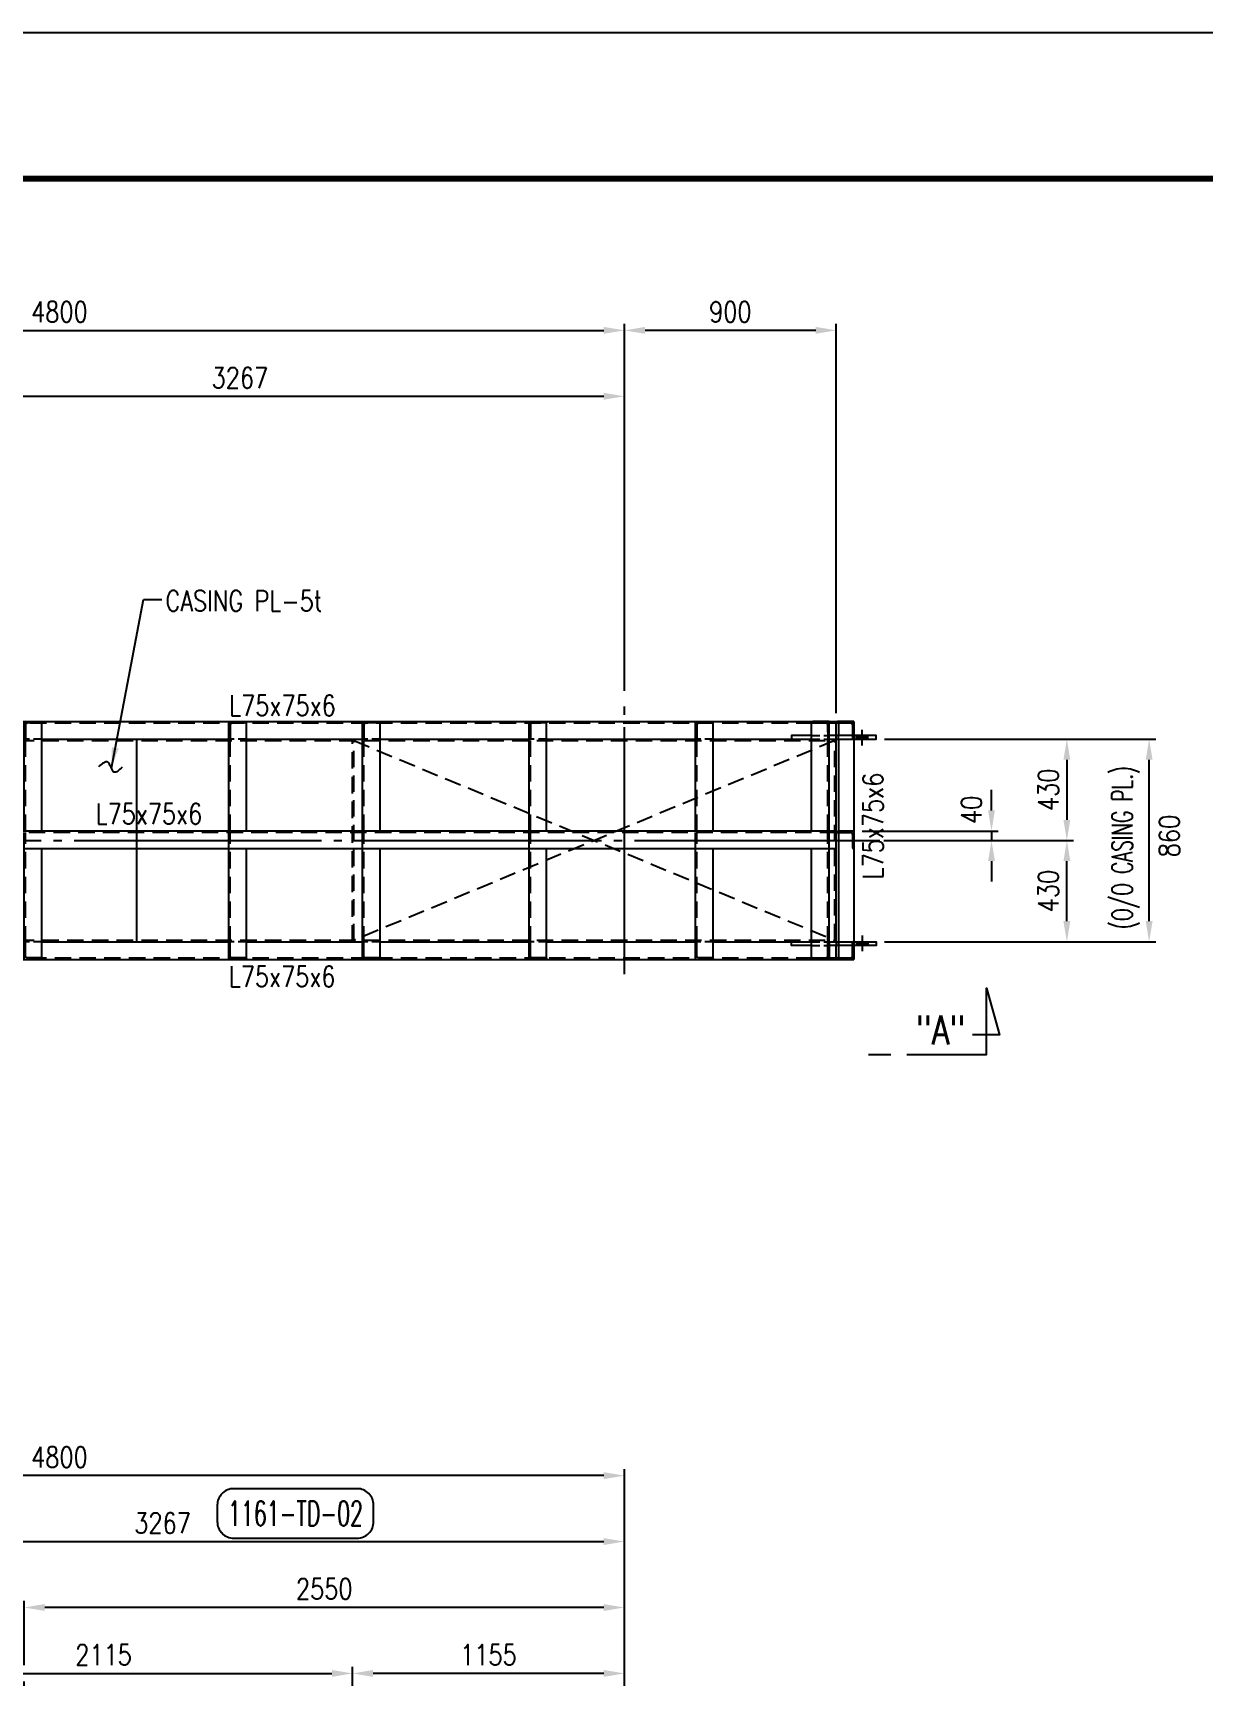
# Model space of a CAD drawing. Header units: millimetres. Extents: x 0 to 134087, y -49114 to 20834.
# Drawn here: x 13051 to 18022, y 13841 to 20820 of the extents above; entities that cross this region are included whole.
import ezdxf
from ezdxf.enums import TextEntityAlignment as Align

# ---------------------------------------------------------------- set-up
doc = ezdxf.new("R2010")
doc.units = ezdxf.units.MM
doc.header["$LTSCALE"] = 35
doc.linetypes.add('JNK-CENTER', pattern=[34, 30, -1.5, 1, -1.5])
doc.linetypes.add('JNK-HIDDEN', pattern=[3, 2, -1])
for name, color, linetype in [('CEN-R', 1, 'JNK-CENTER'), ('CON-C', 4, 'Continuous'), ('CON-G', 3, 'Continuous'), ('CON-W', 7, 'Continuous'), ('CON-Y', 2, 'Continuous'), ('Dim-W', 7, 'Continuous'), ('HID-Y', 2, 'JNK-HIDDEN'), ('STL-OBJT', 7, 'Continuous'), ('TXTT-C', 4, 'Continuous')]:
    doc.layers.add(name, color=color, linetype=linetype)
doc.styles.add('SIMPLEX', font='simplex.shx', dxfattribs={"width": 0.8})
doc.dimstyles.new('DIM35', dxfattribs={"dimscale": 35, "dimtxt": 2.5, "dimasz": 2.5, "dimexe": 0.8, "dimexo": 1, "dimgap": 1, "dimtad": 1, "dimdec": 1, "dimdsep": 46, "dimtxsty": 'SIMPLEX', "dimcen": 0, "dimclrd": 7, "dimclre": 7, "dimclrt": 2, "dimadec": 1, "dimazin": 2, "dimtfac": 1, "dimtdec": 1, "dimtix": 1, "dimtmove": 2, "dimatfit": 2, "dimfxl": 1, "dimtfill": 1, "dimarcsym": 1})

# ---------------------------------------------------------------- blocks, each defined once
blk = doc.blocks.new('TITLE')
at = {"color": 7}
blk.add_line((841, 594.85), (0, 594.85), dxfattribs=at)
at = {"color": 7, "const_width": 0.707}
blk.add_lwpolyline([(823.32, 577.17), (27.94, 577.17)], dxfattribs=at)
blk = doc.blocks.new('*D100')
at = {"layer": 'DEFPOINTS', "color": 0, "transparency": 16777216}
for p in [(16633.7, 17820), (16630.8, 17390), (17443.1, 17390)]:
    blk.add_point(p, dxfattribs=at)
at = {"layer": 'Dim-W', "color": 7, "linetype": 'ByBlock', "lineweight": -2, "transparency": 16777216}
for p, q in [((16668.7, 17820), (17471.1, 17820)), ((17443.1, 17732.5), (17443.1, 17477.5)), ((16665.8, 17390), (17471.1, 17390))]:
    blk.add_line(p, q, dxfattribs=at)
at = {"layer": 'Dim-W', "color": 7, "transparency": 16777216}
for points in [[(17428.5, 17732.5), (17457.7, 17732.5), (17443.1, 17820)], [(17428.5, 17477.5), (17457.7, 17477.5), (17443.1, 17390)]]:
    blk.add_solid(points, dxfattribs=at)
at = {"layer": 'Dim-W', "color": 2, "transparency": 16777216, "insert": (17364.4, 17605), "char_height": 87.5, "attachment_point": 5, "rotation": 90, "style": 'SIMPLEX', "bg_fill": 3, "box_fill_scale": 1.1, "bg_fill_color": 256, "bg_fill_true_color": 13158600, "bg_fill_transparency": 0}
blk.add_mtext('430', dxfattribs=at)
blk = doc.blocks.new('*D101')
at = {"layer": 'DEFPOINTS', "color": 0, "transparency": 16777216}
for p in [(16630.8, 17390), (17443.1, 17390), (16633.7, 16960)]:
    blk.add_point(p, dxfattribs=at)
at = {"layer": 'Dim-W', "color": 7, "linetype": 'ByBlock', "lineweight": -2, "transparency": 16777216}
for p, q in [((16665.8, 17390), (17471.1, 17390)), ((17443.1, 17047.5), (17443.1, 17302.5)), ((16668.7, 16960), (17471.1, 16960))]:
    blk.add_line(p, q, dxfattribs=at)
at = {"layer": 'Dim-W', "color": 7, "transparency": 16777216}
for points in [[(17428.5, 17302.5), (17457.7, 17302.5), (17443.1, 17390)], [(17428.5, 17047.5), (17457.7, 17047.5), (17443.1, 16960)]]:
    blk.add_solid(points, dxfattribs=at)
at = {"layer": 'Dim-W', "color": 2, "transparency": 16777216, "insert": (17364.4, 17175), "char_height": 87.5, "attachment_point": 5, "rotation": 90, "style": 'SIMPLEX', "bg_fill": 3, "box_fill_scale": 1.1, "bg_fill_color": 256, "bg_fill_true_color": 13158600, "bg_fill_transparency": 0}
blk.add_mtext('430', dxfattribs=at)
blk = doc.blocks.new('*D102')
at = {"layer": 'DEFPOINTS', "color": 0, "transparency": 16777216}
for p in [(16633.7, 17820), (17792.6, 17820), (16633.7, 16960)]:
    blk.add_point(p, dxfattribs=at)
at = {"layer": 'Dim-W', "color": 7, "linetype": 'ByBlock', "lineweight": -2, "transparency": 16777216}
for p, q in [((16668.7, 17820), (17820.6, 17820)), ((17792.6, 17047.5), (17792.6, 17732.5)), ((16668.7, 16960), (17820.6, 16960))]:
    blk.add_line(p, q, dxfattribs=at)
at = {"layer": 'Dim-W', "color": 7, "transparency": 16777216}
for points in [[(17778, 17732.5), (17807.2, 17732.5), (17792.6, 17820)], [(17778, 17047.5), (17807.2, 17047.5), (17792.6, 16960)]]:
    blk.add_solid(points, dxfattribs=at)
at = {"layer": 'Dim-W', "color": 2, "transparency": 16777216, "insert": (17878.4, 17408.8), "char_height": 87.5, "attachment_point": 5, "rotation": 90, "style": 'SIMPLEX', "bg_fill": 3, "box_fill_scale": 1.1, "bg_fill_color": 256, "bg_fill_true_color": 13158600, "bg_fill_transparency": 0}
blk.add_mtext('860 ', dxfattribs=at)
blk = doc.blocks.new('*D104')
at = {"layer": 'DEFPOINTS', "color": 0, "transparency": 16777216}
for p in [(15563.7, 19556.4), (10763.7, 19013.4), (15563.7, 17989.8)]:
    blk.add_point(p, dxfattribs=at)
at = {"layer": 'Dim-W', "color": 7, "linetype": 'ByBlock', "lineweight": -2, "transparency": 16777216}
for p, q in [((10763.7, 19048.4), (10763.7, 19584.4)), ((10851.2, 19556.4), (15476.2, 19556.4)), ((15563.7, 18024.8), (15563.7, 19584.4))]:
    blk.add_line(p, q, dxfattribs=at)
at = {"layer": 'Dim-W', "color": 7, "transparency": 16777216}
for points in [[(10851.2, 19571), (10851.2, 19541.8), (10763.7, 19556.4)], [(15476.2, 19571), (15476.2, 19541.8), (15563.7, 19556.4)]]:
    blk.add_solid(points, dxfattribs=at)
at = {"layer": 'Dim-W', "color": 2, "transparency": 16777216, "insert": (13163.7, 19635.2), "char_height": 87.5, "attachment_point": 5, "style": 'SIMPLEX', "bg_fill": 3, "box_fill_scale": 1.1, "bg_fill_color": 256, "bg_fill_true_color": 13158600, "bg_fill_transparency": 0}
blk.add_mtext('4800', dxfattribs=at)
blk = doc.blocks.new('*D105')
at = {"layer": 'DEFPOINTS', "color": 0, "transparency": 16777216}
for p in [(15563.7, 19276.4), (15563.7, 17989.8), (12296.7, 17895)]:
    blk.add_point(p, dxfattribs=at)
at = {"layer": 'Dim-W', "color": 7, "linetype": 'ByBlock', "lineweight": -2, "transparency": 16777216}
for p, q in [((12296.7, 17930), (12296.7, 19304.4)), ((12384.2, 19276.4), (15476.2, 19276.4)), ((15563.7, 18024.8), (15563.7, 19304.4))]:
    blk.add_line(p, q, dxfattribs=at)
at = {"layer": 'Dim-W', "color": 7, "transparency": 16777216}
for points in [[(12384.2, 19291), (12384.2, 19261.8), (12296.7, 19276.4)], [(15476.2, 19291), (15476.2, 19261.8), (15563.7, 19276.4)]]:
    blk.add_solid(points, dxfattribs=at)
at = {"layer": 'Dim-W', "color": 2, "transparency": 16777216, "insert": (13930.2, 19355.2), "char_height": 87.5, "attachment_point": 5, "style": 'SIMPLEX', "bg_fill": 3, "box_fill_scale": 1.1, "bg_fill_color": 256, "bg_fill_true_color": 13158600, "bg_fill_transparency": 0}
blk.add_mtext('3267', dxfattribs=at)
blk = doc.blocks.new('SECMARK2')
at = {"layer": 'TXTT-C'}
blk.add_line((0, 0), (-2.72, 0), dxfattribs=at)
blk.add_lwpolyline([(-4.67, 0), (-14.32, 0), (-14.32, 8.05), (-15.93, 2.38), (-12.63, 2.38)], dxfattribs=at)
at = {"layer": 'TXTT-C', "style": 'SIMPLEX', "width": 1.17}
blk.add_attdef('TAG', text='', height=3.5, dxfattribs=at).set_placement((-7.82, 1.36), align=Align.CENTER)
blk = doc.blocks.new('A$C47A41779')
at = {"layer": 'CON-G'}
for p, q in [((-75, -965), (-75, -500)), ((0, -965), (0, -500)), ((-75, -1510), (-75, -1040)), ((0, -1510), (0, -1040))]:
    blk.add_line(p, q, dxfattribs=at)
at = {"layer": 'HID-Y'}
for p, q in [((-6, -965), (-6, -500)), ((-6, -1439), (-6, -971)), ((0, -1040), (0, -971))]:
    blk.add_line(p, q, dxfattribs=at)
at = {"layer": 'HID-Y', "ltscale": 0.5}
for p, q in [((-75, -575), (0, -575)), ((-75, -1435), (0, -1435))]:
    blk.add_line(p, q, dxfattribs=at)
at = {"layer": 'HID-Y'}
for points in [[(0, -500), (-75, -500), (-75, -502, 0.414214), (-71, -506), (-14.5, -506, -0.414214), (-6, -514.5), (-6, -571, 0.414214), (-2, -575), (0, -575)], [(0, -1510), (-75, -1510), (-75, -1508, -0.414214), (-71, -1504), (-14.5, -1504, 0.414214), (-6, -1495.5), (-6, -1439, -0.414214), (-2, -1435), (0, -1435)]]:
    blk.add_lwpolyline(points, format="xyb", close=True, dxfattribs=at)
blk = doc.blocks.new('*D103')
at = {"layer": 'DEFPOINTS', "color": 0, "transparency": 16777216}
for p in [(15563.7, 19556.4), (15563.7, 17989.8), (16463.7, 17895)]:
    blk.add_point(p, dxfattribs=at)
at = {"layer": 'Dim-W', "color": 7, "linetype": 'ByBlock', "lineweight": -2, "transparency": 16777216}
for p, q in [((15563.7, 18024.8), (15563.7, 19584.4)), ((16376.2, 19556.4), (15651.2, 19556.4)), ((16463.7, 17930), (16463.7, 19584.4))]:
    blk.add_line(p, q, dxfattribs=at)
at = {"layer": 'Dim-W', "color": 7, "transparency": 16777216}
for points in [[(15651.2, 19571), (15651.2, 19541.8), (15563.7, 19556.4)], [(16376.2, 19571), (16376.2, 19541.8), (16463.7, 19556.4)]]:
    blk.add_solid(points, dxfattribs=at)
at = {"layer": 'Dim-W', "color": 2, "transparency": 16777216, "insert": (16013.7, 19635.2), "char_height": 87.5, "attachment_point": 5, "style": 'SIMPLEX', "bg_fill": 3, "box_fill_scale": 1.1, "bg_fill_color": 256, "bg_fill_true_color": 13158600, "bg_fill_transparency": 0}
blk.add_mtext('900', dxfattribs=at)
blk = doc.blocks.new('DUCT-TAG')
at = {"layer": 'CON-G'}
blk.add_lwpolyline([(-9.49, -1), (-9.49, 1, -0.414214), (-7.49, 3), (7.49, 3, -0.414214), (9.49, 1), (9.49, -1, -0.414214), (7.49, -3), (-7.49, -3, -0.414214)], format="xyb", close=True, dxfattribs=at)
at = {"layer": 'CON-G', "style": 'SIMPLEX', "width": 1.246304}
blk.add_attdef('NAME', text='', height=3, dxfattribs=at).set_placement((-8.19, -1.5), (8.19, -1.5), align=Align.FIT)
at = {"layer": 'CON-Y', "style": 'SIMPLEX'}
blk.add_attdef('ELEVATION', text='', height=2, dxfattribs=at).set_placement((0, -6.02), align=Align.CENTER)
blk = doc.blocks.new('*D138')
at = {"layer": 'DEFPOINTS', "color": 0, "ltscale": 0.5, "transparency": 16777216}
for p in [(16538.7, 17430), (16665.8, 17390), (17123, 17390)]:
    blk.add_point(p, dxfattribs=at)
at = {"layer": 'Dim-W', "color": 7, "linetype": 'ByBlock', "lineweight": -2, "ltscale": 0.5, "transparency": 16777216}
for p, q in [((17123, 17517.5), (17123, 17605)), ((16573.7, 17430), (17151, 17430)), ((16700.8, 17390), (17151, 17390)), ((17123, 17302.5), (17123, 17215))]:
    blk.add_line(p, q, dxfattribs=at)
at = {"layer": 'Dim-W', "color": 7, "ltscale": 0.5, "transparency": 16777216}
blk.add_solid([(17108.5, 17302.5), (17137.6, 17302.5), (17123, 17390)], dxfattribs=at)
at = {"layer": 'Dim-W', "color": 2, "ltscale": 0.5, "transparency": 16777216, "insert": (17037.4, 17519.9), "char_height": 87.5, "attachment_point": 5, "rotation": 90, "style": 'SIMPLEX', "bg_fill": 3, "box_fill_scale": 1.1, "bg_fill_color": 256, "bg_fill_true_color": 13158600, "bg_fill_transparency": 0}
blk.add_mtext('40', dxfattribs=at)
at = {"layer": 'Dim-W', "color": 7, "linetype": 'ByBlock', "lineweight": -2, "ltscale": 0.5, "transparency": 16777216}
blk.add_line((17123, 17430), (17123, 17390), dxfattribs=at)
at = {"layer": 'Dim-W', "color": 7, "ltscale": 0.5, "transparency": 16777216}
blk.add_solid([(17108.5, 17517.5), (17137.6, 17517.5), (17123, 17430)], dxfattribs=at)
blk = doc.blocks.new('*D190')
at = {"layer": 'DEFPOINTS', "color": 0, "ltscale": 0.5, "transparency": 16777216}
for p in [(13013.7, 14132.2), (13013.7, 11518.4), (15563.7, 8950.4)]:
    blk.add_point(p, dxfattribs=at)
at = {"layer": 'Dim-W', "color": 7, "linetype": 'ByBlock', "lineweight": -2, "ltscale": 0.5, "transparency": 16777216}
for p, q in [((13013.7, 13887.2), (13013.7, 14160.2)), ((15476.2, 14132.2), (13101.2, 14132.2)), ((15563.7, 12231), (15563.7, 14160.2)), ((13013.7, 11553.4), (13013.7, 13817.2)), ((15563.7, 11844), (15563.7, 12147.2)), ((15563.7, 8985.4), (15563.7, 11755.4))]:
    blk.add_line(p, q, dxfattribs=at)
at = {"layer": 'Dim-W', "color": 7, "ltscale": 0.5, "transparency": 16777216}
for points in [[(13101.2, 14146.8), (13101.2, 14117.7), (13013.7, 14132.2)], [(15476.2, 14146.8), (15476.2, 14117.7), (15563.7, 14132.2)]]:
    blk.add_solid(points, dxfattribs=at)
at = {"layer": 'Dim-W', "color": 2, "ltscale": 0.5, "transparency": 16777216, "insert": (14288.7, 14211), "char_height": 87.5, "attachment_point": 5, "style": 'SIMPLEX', "bg_fill": 3, "box_fill_scale": 1.1, "bg_fill_color": 256, "bg_fill_true_color": 13158600, "bg_fill_transparency": 0}
blk.add_mtext('2550', dxfattribs=at)
blk = doc.blocks.new('*D192')
at = {"layer": 'DEFPOINTS', "color": 0, "transparency": 16777216}
for p in [(15563.7, 14412.2), (12296.7, 12751.8), (15563.7, 8950.4)]:
    blk.add_point(p, dxfattribs=at)
at = {"layer": 'Dim-W', "color": 7, "linetype": 'ByBlock', "lineweight": -2, "transparency": 16777216}
for p, q in [((12296.7, 12786.8), (12296.7, 14440.2)), ((12384.2, 14412.2), (15476.2, 14412.2)), ((15563.7, 12231), (15563.7, 14440.2)), ((15563.7, 11844), (15563.7, 12147.2)), ((15563.7, 8985.4), (15563.7, 11755.4))]:
    blk.add_line(p, q, dxfattribs=at)
at = {"layer": 'Dim-W', "color": 7, "transparency": 16777216}
for points in [[(12384.2, 14426.8), (12384.2, 14397.7), (12296.7, 14412.2)], [(15476.2, 14426.8), (15476.2, 14397.7), (15563.7, 14412.2)]]:
    blk.add_solid(points, dxfattribs=at)
at = {"layer": 'Dim-W', "color": 2, "transparency": 16777216, "insert": (13601.7, 14491), "char_height": 87.5, "attachment_point": 5, "style": 'SIMPLEX', "bg_fill": 3, "box_fill_scale": 1.1, "bg_fill_color": 256, "bg_fill_true_color": 13158600, "bg_fill_transparency": 0}
blk.add_mtext('3267', dxfattribs=at)
blk = doc.blocks.new('*D193')
at = {"layer": 'DEFPOINTS', "color": 0, "transparency": 16777216}
for p in [(10763.7, 14692.2), (10763.7, 13554.3), (15563.7, 8950.4)]:
    blk.add_point(p, dxfattribs=at)
at = {"layer": 'Dim-W', "color": 7, "linetype": 'ByBlock', "lineweight": -2, "transparency": 16777216}
for p, q in [((10763.7, 13589.3), (10763.7, 14720.2)), ((15476.2, 14692.2), (10851.2, 14692.2)), ((15563.7, 12231), (15563.7, 14720.2)), ((15563.7, 11844), (15563.7, 12147.2)), ((15563.7, 8985.4), (15563.7, 11755.4))]:
    blk.add_line(p, q, dxfattribs=at)
at = {"layer": 'Dim-W', "color": 7, "transparency": 16777216}
for points in [[(10851.2, 14706.8), (10851.2, 14677.7), (10763.7, 14692.2)], [(15476.2, 14706.8), (15476.2, 14677.7), (15563.7, 14692.2)]]:
    blk.add_solid(points, dxfattribs=at)
at = {"layer": 'Dim-W', "color": 2, "transparency": 16777216, "insert": (13163.7, 14771), "char_height": 87.5, "attachment_point": 5, "style": 'SIMPLEX', "bg_fill": 3, "box_fill_scale": 1.1, "bg_fill_color": 256, "bg_fill_true_color": 13158600, "bg_fill_transparency": 0}
blk.add_mtext('4800', dxfattribs=at)
blk = doc.blocks.new('*D195')
at = {"layer": 'DEFPOINTS', "color": 0, "transparency": 16777216}
for p in [(14408.7, 13852.2), (12293.7, 12751.8), (14408.7, 8464.1)]:
    blk.add_point(p, dxfattribs=at)
at = {"layer": 'Dim-W', "color": 7, "linetype": 'ByBlock', "lineweight": -2, "transparency": 16777216}
for p, q in [((12293.7, 12786.8), (12293.7, 13880.2)), ((12381.2, 13852.2), (14321.2, 13852.2)), ((14408.7, 13401.3), (14408.7, 13880.2)), ((14408.7, 13020.4), (14408.7, 13301.5)), ((14408.7, 10158.6), (14408.7, 12885.9)), ((14408.7, 8499.1), (14408.7, 9471.6))]:
    blk.add_line(p, q, dxfattribs=at)
at = {"layer": 'Dim-W', "color": 7, "transparency": 16777216}
for points in [[(12381.2, 13866.8), (12381.2, 13837.7), (12293.7, 13852.2)], [(14321.2, 13866.8), (14321.2, 13837.7), (14408.7, 13852.2)]]:
    blk.add_solid(points, dxfattribs=at)
at = {"layer": 'Dim-W', "color": 2, "transparency": 16777216, "insert": (13351.2, 13931), "char_height": 87.5, "attachment_point": 5, "style": 'SIMPLEX', "bg_fill": 3, "box_fill_scale": 1.1, "bg_fill_color": 256, "bg_fill_true_color": 13158600, "bg_fill_transparency": 0}
blk.add_mtext('2115', dxfattribs=at)
blk = doc.blocks.new('*D186')
at = {"layer": 'DEFPOINTS', "color": 0, "ltscale": 0.5, "transparency": 16777216}
for p in [(14408.7, 13852.2), (15563.7, 8985.4), (14408.7, 8499.1)]:
    blk.add_point(p, dxfattribs=at)
at = {"layer": 'Dim-W', "color": 7, "linetype": 'ByBlock', "lineweight": -2, "ltscale": 0.5, "transparency": 16777216}
for p, q in [((14408.7, 8534.1), (14408.7, 13880.2)), ((15476.2, 13852.2), (14496.2, 13852.2)), ((15563.7, 9020.4), (15563.7, 13880.2))]:
    blk.add_line(p, q, dxfattribs=at)
at = {"layer": 'Dim-W', "color": 7, "ltscale": 0.5, "transparency": 16777216}
for points in [[(14496.2, 13866.8), (14496.2, 13837.7), (14408.7, 13852.2)], [(15476.2, 13866.8), (15476.2, 13837.7), (15563.7, 13852.2)]]:
    blk.add_solid(points, dxfattribs=at)
at = {"layer": 'Dim-W', "color": 2, "ltscale": 0.5, "transparency": 16777216, "insert": (14986.2, 13931), "char_height": 87.5, "attachment_point": 5, "style": 'SIMPLEX', "bg_fill": 3, "box_fill_scale": 1.1, "bg_fill_color": 256, "bg_fill_true_color": 13158600, "bg_fill_transparency": 0}
blk.add_mtext('1155', dxfattribs=at)

msp = doc.modelspace()

# ---------------------------------------------------------------- hatches: boundary and pattern name
at = {"layer": 'CON-W'}
h = msp.add_hatch(color=256, dxfattribs=at)
h.paths.add_polyline_path([(16573.6527, 17820.0316), (16573.6527, 17836.0316), (16597.6527, 17836.0316), (16597.6527, 17820.0316)])
h.paths.add_polyline_path([(16573.6527, 17820.0316), (16549.6527, 17820.0316), (16549.6527, 17836.0316), (16573.6527, 17836.0316)])
h = msp.add_hatch(color=256, dxfattribs=at)
h.paths.add_polyline_path([(16597.6527, 16960.0316), (16597.6527, 16944.0316), (16573.6527, 16944.0316), (16573.6527, 16960.0316)])
h.paths.add_polyline_path([(16573.6527, 16944.0316), (16549.6527, 16944.0316), (16549.6527, 16960.0316), (16573.6527, 16960.0316)])

# ---------------------------------------------------------------- linework, layer by layer
at = {"layer": 'CEN-R'}
for p, q in [((16573.6527, 17793.3649), (16573.6527, 17860.0316)), ((4896.5002, 17390.0316), (16648.9262, 17390.0316)), ((16573.6527, 16986.6982), (16573.6527, 16920.0316))]:
    msp.add_line(p, q, dxfattribs=at)
at = {"layer": 'CON-G'}
for p, q in [((12303.6527, 17895.0316), (16538.6527, 17895.0316)), ((16463.6527, 17836.0316), (16463.6527, 17895.0316)), ((16472.6527, 17895.0316), (16472.6527, 17836.0316)), ((16538.6527, 17895.0316), (16538.6527, 16885.0316)), ((13087.3372, 17820.0316), (13883.394, 17820.0316)), ((13492.0694, 16960.0316), (13492.0694, 17820.0316)), ((13958.394, 17820.0316), (14451.2873, 17820.0316)), ((14526.2873, 17820.0316), (15158.394, 17820.0316)), ((15233.394, 17820.0316), (15865.5008, 17820.0316)), ((15940.5008, 17820.0316), (16358.394, 17820.0316)), ((16433.394, 17820.0316), (16463.6527, 17820.0316)), ((16463.6527, 16960.0316), (16463.6527, 17820.0316)), ((16472.6527, 17820.0316), (16472.6527, 16960.0316)), ((16463.6527, 17430.0316), (12303.6527, 17430.0316)), ((16463.6527, 17355.0316), (12303.6527, 17355.0316)), ((13087.3372, 16960.0316), (13883.394, 16960.0316)), ((13958.394, 16960.0316), (14451.2873, 16960.0316)), ((14526.2873, 16960.0316), (15158.394, 16960.0316)), ((15233.394, 16960.0316), (15865.5008, 16960.0316)), ((15940.5008, 16960.0316), (16358.394, 16960.0316)), ((16433.394, 16960.0316), (16463.6527, 16960.0316)), ((16463.6527, 16885.0316), (16463.6527, 16944.0316)), ((16472.6527, 16944.0316), (16472.6527, 16885.0316)), ((12303.6527, 16885.0316), (16538.6527, 16885.0316))]:
    msp.add_line(p, q, dxfattribs=at)
for points in [[(16358.394, 17836.0316), (16273.6527, 17836.0316), (16273.6527, 17820.0316), (16358.394, 17820.0316)], [(16433.394, 17820.0316), (16633.6527, 17820.0316), (16633.6527, 17836.0316), (16433.394, 17836.0316)], [(16358.394, 16944.0316), (16273.6527, 16944.0316), (16273.6527, 16960.0316), (16358.394, 16960.0316)], [(16433.394, 16960.0316), (16633.6527, 16960.0316), (16633.6527, 16944.0316), (16433.394, 16944.0316)]]:
    msp.add_lwpolyline(points, dxfattribs=at)
at = {"layer": 'HID-Y'}
for p, q in [((12303.6527, 17889.0316), (16538.6527, 17889.0316)), ((12356.6527, 17814.0316), (16457.6527, 17814.0316)), ((14408.6527, 16960.0316), (14408.6527, 17820.0316)), ((14414.6527, 16966.0316), (14414.6527, 17814.0316)), ((14414.6527, 17814.0316), (16457.6527, 16966.0316)), ((16457.6527, 17814.0316), (14414.6527, 16966.0316)), ((16457.6527, 16966.0316), (16457.6527, 17814.0316)), ((16463.6527, 17820.0316), (16463.6527, 17836.0316)), ((16472.6527, 17820.0316), (16472.6527, 17836.0316)), ((16549.6527, 17820.0316), (16549.6527, 17836.0316)), ((16597.6527, 17820.0316), (16597.6527, 17836.0316)), ((16463.6527, 17424.0316), (12303.6527, 17424.0316)), ((12356.6527, 16966.0316), (16457.6527, 16966.0316)), ((16463.6527, 16960.0316), (16463.6527, 16944.0316)), ((16472.6527, 16960.0316), (16472.6527, 16944.0316)), ((16549.6527, 16960.0316), (16549.6527, 16944.0316)), ((16597.6527, 16960.0316), (16597.6527, 16944.0316)), ((12303.6527, 16891.0316), (16538.6527, 16891.0316))]:
    msp.add_line(p, q, dxfattribs=at)
at = {"layer": 'HID-Y', "ltscale": 0.5}
for p, q in [((16358.394, 17836.0316), (16433.394, 17836.0316)), ((16358.394, 16944.0316), (16433.394, 16944.0316))]:
    msp.add_line(p, q, dxfattribs=at)
at = {"layer": 'HID-Y'}
for points in [[(16538.6527, 17895.0316), (16463.6527, 17895.0316), (16463.6527, 17893.0316, 0.414213562), (16467.6527, 17889.0316), (16524.1527, 17889.0316, -0.414213562), (16532.6527, 17880.5316), (16532.6527, 17824.0316, 0.414213562), (16536.6527, 17820.0316), (16538.6527, 17820.0316)], [(16538.6527, 17430.0316), (16463.6527, 17430.0316), (16463.6527, 17428.0316, 0.414213562), (16467.6527, 17424.0316), (16524.1527, 17424.0316, -0.414213562), (16532.6527, 17415.5316), (16532.6527, 17359.0316, 0.414213562), (16536.6527, 17355.0316), (16538.6527, 17355.0316)], [(16538.6527, 16885.0316), (16463.6527, 16885.0316), (16463.6527, 16887.0316, -0.414213562), (16467.6527, 16891.0316), (16524.1527, 16891.0316, 0.414213562), (16532.6527, 16899.5316), (16532.6527, 16956.0316, -0.414213562), (16536.6527, 16960.0316), (16538.6527, 16960.0316)]]:
    msp.add_lwpolyline(points, format="xyb", close=True, dxfattribs=at)
at = {"layer": 'STL-OBJT'}
msp.add_spline([(13430.5115, 17701.2346), (13395.8049, 17680.1918), (13369.5568, 17722.0935), (13330.2793, 17703.2533)], degree=3, dxfattribs=at)

# ---------------------------------------------------------------- block references
at = {"linetype": 'ByBlock', "xscale": 34.99999999649994, "yscale": 34.99999999649994, "zscale": 34.99999999649994}
msp.add_blockref('TITLE', (0, 0), dxfattribs=at)
at = {"layer": 'CON-C'}
ref = msp.add_blockref('SECMARK2', (16600.0829, 16481.4127), dxfattribs=dict(at, xscale=-35, yscale=35, zscale=35))
ref.add_attrib('TAG', '"A"', (16802.0777, 16523.3385), dxfattribs={"height": 122.5, "style": 'SIMPLEX', "width": 0.8})
at = {"layer": 'Dim-W', "ltscale": 0.5, "xscale": -1}
msp.add_blockref('A$C47A41779', (15865.5008, 18395.0316), dxfattribs=at)
at = {"layer": 'Dim-W', "ltscale": 0.5}
msp.add_blockref('A$C47A41779', (16433.394, 18395.0316), dxfattribs=at)
at = {"layer": 'STL-OBJT'}
ref = msp.add_blockref('DUCT-TAG', (14166.2872, 14531.8909), dxfattribs=dict(at, xscale=-35, yscale=35, zscale=35))
ref.add_attrib('NAME', '1161-TD-02', dxfattribs={"layer": 'CON-G', "height": 105, "style": 'SIMPLEX', "width": 0.594093}).set_placement((13879.6372, 14479.3909), (14452.9372, 14479.3909), align=Align.FIT)

# ---------------------------------------------------------------- texts
at = {"layer": 'Dim-W', "color": 2, "style": 'SIMPLEX', "width": 0.8}
for p in [(13884.6214, 17919.5075), (13317.1841, 17459.5136), (13883.1778, 16768.3823)]:
    msp.add_text('L75x75x6', height=87.5, dxfattribs=at).set_placement(p)

# ---------------------------------------------------------------- next in the draw order: dimensions: what is measured, and where the dimension line sits
at = {"layer": 'Dim-W'}
dim = msp.add_linear_dim(base=(15563.6527, 19556.4059), p1=(10763.6527, 19013.3841), p2=(15563.6527, 17989.8258), dimstyle='DIM35', dxfattribs=at)
dim.commit()
dim.dimension.update_dxf_attribs({"geometry": '*D104', "text_midpoint": (13163.6527, 19635.1559)})
dim = msp.add_linear_dim(base=(17443.1141, 17390.0316), p1=(16633.6527, 17820.0316), p2=(16630.8481, 17390.0316), angle=90, dimstyle='DIM35', dxfattribs=at)
dim.commit()
dim.dimension.update_dxf_attribs({"geometry": '*D100', "text_midpoint": (17364.3641, 17605.0316)})
at = {"layer": 'Dim-W', "ltscale": 0.5}
dim = msp.add_linear_dim(base=(13013.6527, 14132.2346), p1=(15563.6527, 8950.4235), p2=(13013.6527, 11518.3682), angle=0, dimstyle='DIM35', override={"dimdec": 0}, dxfattribs=at)
dim.commit()
dim.dimension.update_dxf_attribs({"geometry": '*D190', "text_midpoint": (14288.6527, 14210.9846)})

# ---------------------------------------------------------------- next in the draw order: dimensions: what is measured, and where the dimension line sits
at = {"layer": 'Dim-W'}
dim = msp.add_linear_dim(base=(15563.6527, 19276.4059), p1=(12296.6527, 17895.0316), p2=(15563.6527, 17989.8258), dimstyle='DIM35', dxfattribs=at)
dim.commit()
dim.dimension.update_dxf_attribs({"geometry": '*D105', "text_midpoint": (13930.1527, 19355.1559)})
dim = msp.add_linear_dim(base=(17443.1141, 17390.0316), p1=(16633.6527, 16960.0316), p2=(16630.8481, 17390.0316), angle=270, dimstyle='DIM35', dxfattribs=at)
dim.commit()
dim.dimension.update_dxf_attribs({"geometry": '*D101', "text_midpoint": (17364.3641, 17175.0316)})
dim = msp.add_linear_dim(base=(15563.6527, 14412.2346), p1=(12296.6527, 12751.8291), p2=(15563.6527, 8950.4235), angle=180, dimstyle='DIM35', dxfattribs=at)
dim.commit()
dim.dimension.update_dxf_attribs({"geometry": '*D192', "text_midpoint": (13601.6742, 14490.9846), "dimtype": 160})

# ---------------------------------------------------------------- next in the draw order: linework, layer by layer
at = {"layer": 'CEN-R'}
msp.add_line((15563.6527, 16821.5217), (15563.6527, 17989.8258), dxfattribs=at)

# ---------------------------------------------------------------- next in the draw order: block references
at = {"layer": 'Dim-W', "ltscale": 0.5, "xscale": -1}
for p in [(13013.6527, 18395.0316), (13883.394, 18395.0316), (14451.2873, 18395.0316), (15158.394, 18395.0316)]:
    msp.add_blockref('A$C47A41779', p, dxfattribs=at)

# ---------------------------------------------------------------- next in the draw order: texts
at = {"layer": 'Dim-W', "color": 2, "style": 'SIMPLEX', "width": 0.8}
msp.add_text('CASING PL-5t', height=87.5, dxfattribs=at).set_placement((13614.2192, 18363.5617))

# ---------------------------------------------------------------- next in the draw order: dimensions: what is measured, and where the dimension line sits
at = {"layer": 'Dim-W'}
dim = msp.add_linear_dim(base=(17792.5692, 17820.0316), p1=(16633.6527, 16960.0316), p2=(16633.6527, 17820.0316), angle=270, text='<> ', dimstyle='DIM35', dxfattribs=at)
dim.commit()
dim.dimension.update_dxf_attribs({"geometry": '*D102', "text_midpoint": (17878.383, 17408.8015), "dimtype": 160})
dim = msp.add_linear_dim(base=(10763.6527, 14692.2346), p1=(15563.6527, 8950.4235), p2=(10763.6527, 13554.3444), angle=180, dimstyle='DIM35', dxfattribs=at)
dim.commit()
dim.dimension.update_dxf_attribs({"geometry": '*D193', "text_midpoint": (13163.6527, 14770.9846)})

# ---------------------------------------------------------------- next in the draw order: leaders
at = {"layer": 'STL-OBJT'}
msp.add_leader([(13384.2991, 17697.0951), (13520.2821, 18413.5246), (13598.8041, 18413.5246)], dimstyle='DIM35', dxfattribs=at)

# ---------------------------------------------------------------- next in the draw order: texts
at = {"layer": 'Dim-W', "color": 2, "style": 'SIMPLEX', "width": 0.65}
msp.add_text('(O/O CASING PL.)', height=87.5, rotation=90, dxfattribs=at).set_placement((17721.8025, 17013.8572))

# ---------------------------------------------------------------- next in the draw order: dimensions: what is measured, and where the dimension line sits
at = {"layer": 'Dim-W'}
for base, p1, p2, picture, middle in [((15563.6527, 19556.4059), (16463.6527, 17895.0316), (15563.6527, 17989.8258), '*D103', (16013.6527, 19635.1559)), ((14408.6527, 13852.2346), (12293.6527, 12751.8291), (14408.6527, 8464.0885), '*D195', (13351.1527, 13930.9846))]:
    dim = msp.add_linear_dim(base=base, p1=p1, p2=p2, angle=180, dimstyle='DIM35', dxfattribs=at)
    dim.commit()
    dim.dimension.update_dxf_attribs({"geometry": picture, "text_midpoint": middle})
at = {"layer": 'Dim-W', "ltscale": 0.5}
dim = msp.add_linear_dim(base=(17123.0446, 17390.0316), p1=(16538.6527, 17430.0316), p2=(16665.8481, 17390.0316), angle=90, dimstyle='DIM35', dxfattribs=at)
dim.commit()
dim.dimension.update_dxf_attribs({"geometry": '*D138', "text_midpoint": (17037.4186, 17519.8585), "dimtype": 160})

# ---------------------------------------------------------------- next in the draw order: texts
at = {"layer": 'Dim-W', "color": 2, "insert": (16619.5989, 17677.7745), "char_height": 87.5, "attachment_point": 6, "rotation": 90, "style": 'SIMPLEX'}
msp.add_mtext('L75x75x6', dxfattribs=at)

# ---------------------------------------------------------------- next in the draw order: dimensions: what is measured, and where the dimension line sits
at = {"layer": 'Dim-W', "ltscale": 0.5}
dim = msp.add_linear_dim(base=(14408.6527, 13852.2346), p1=(15563.6527, 8985.4235), p2=(14408.6527, 8499.0885), angle=180, dimstyle='DIM35', dxfattribs=at)
dim.commit()
dim.dimension.update_dxf_attribs({"geometry": '*D186', "text_midpoint": (14986.1527, 13930.9846)})

doc.saveas('drawing.dxf')
